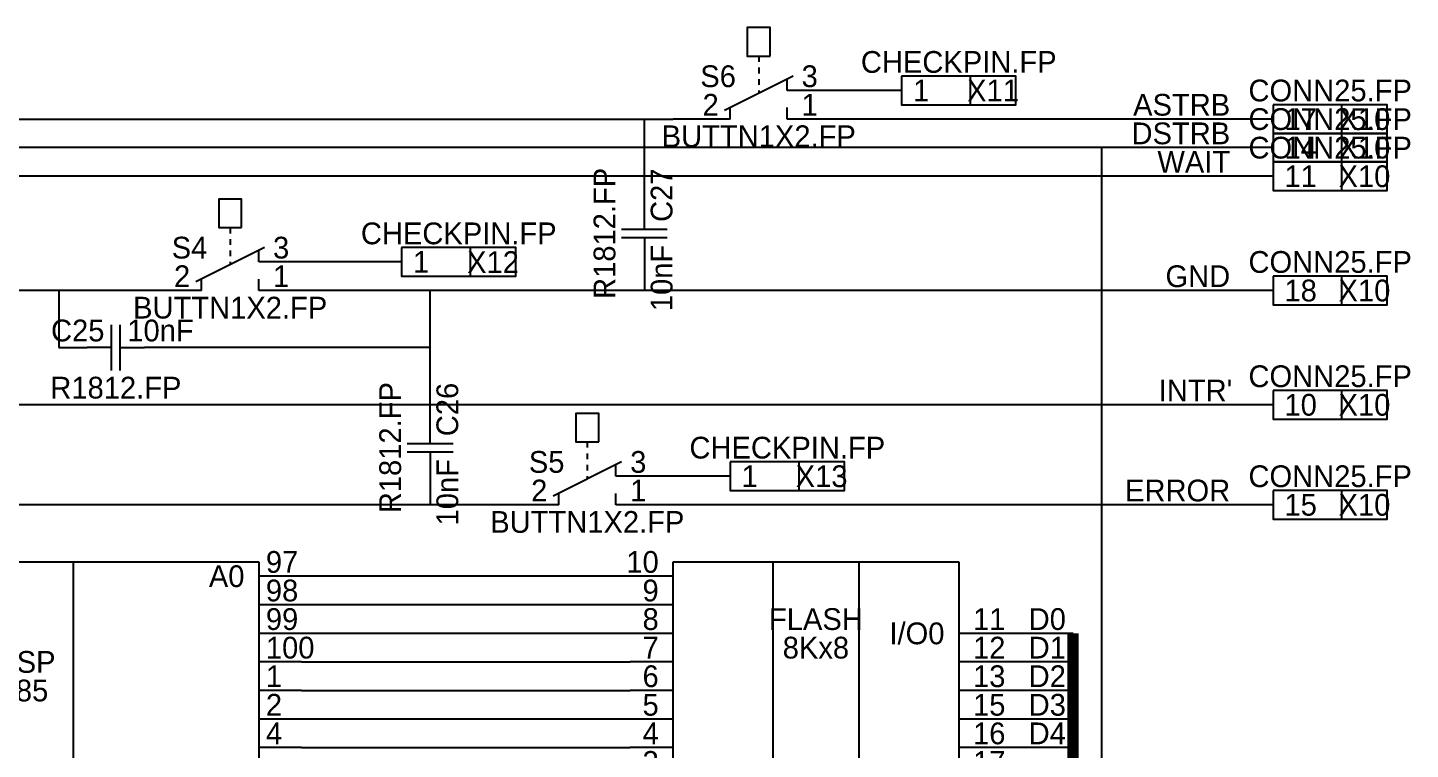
# Model space of a CAD drawing. Extents: x -58.7 to 9.4, y -27 to 10.4.
# Drawn here: x -14.79 to 9.4, y -2.28 to 10.35 of the extents above; entities that cross this region are included whole.
import ezdxf
from ezdxf.enums import TextEntityAlignment as Align

# ---------------------------------------------------------------- set-up
doc = ezdxf.new("R2010")
doc.units = 0
doc.linetypes.add('DASHED', pattern=[0.2, 0.1, -0.1])
doc.layers.get('0').update_dxf_attribs({"color": 1, "linetype": 'CONTINUOUS'})
for name, color, linetype in [('ATTR', 6, 'CONTINUOUS'), ('BUS', 1, 'CONTINUOUS'), ('DEVICE', 5, 'CONTINUOUS'), ('GATE', 2, 'CONTINUOUS'), ('NETNAM', 4, 'CONTINUOUS'), ('PINNAM', 6, 'CONTINUOUS'), ('PINNUM', 1, 'CONTINUOUS'), ('REFDES', 2, 'CONTINUOUS'), ('WIRES', 1, 'CONTINUOUS')]:
    doc.layers.add(name, color=color, linetype=linetype)

# ---------------------------------------------------------------- blocks, each defined once
blk = doc.blocks.new('UN00000172')
at = {"layer": 'WIRES', "linetype": 'CONTINUOUS'}
for p, q in [((-22.75, 8.75), (-4, 8.75)), ((-4, 8.75), (-3.5, 8.75)), ((-4, 7.25), (-4, 8.75))]:
    blk.add_line(p, q, dxfattribs=at)
at = {"flags": 9}
blk.add_attdef('OBJECT', (0, 0), '', height=0.025, dxfattribs=at)
blk = doc.blocks.new('GND')
at = {"layer": 'WIRES', "linetype": 'CONTINUOUS'}
for p, q in [((-4, 6.25), (-4, 5.75)), ((-7.75, 5.75), (-9.75, 5.75)), ((-4, 5.75), (-7.75, 5.75)), ((-7.75, 4.75), (-7.75, 5.75)), ((6.5, 5.75), (-4, 5.75)), ((-7.75, 4.75), (-12.75, 4.75)), ((-7.75, 4), (-7.75, 4.75)), ((-7.75, 3.5), (-7.75, 4))]:
    blk.add_line(p, q, dxfattribs=at)
at = {"flags": 9}
blk.add_attdef('OBJECT', (0, 0), '', height=0.025, dxfattribs=at)
at = {"layer": 'NETNAM'}
blk.add_text('GND', height=0.381, dxfattribs=at).set_placement((6.25, 6), align=Align.MIDDLE_RIGHT)
blk = doc.blocks.new('UN00000161')
at = {"layer": 'WIRES', "linetype": 'CONTINUOUS'}
blk.add_line((-3, 2.5), (-3.5, 2.5), dxfattribs=at)
at = {"flags": 9}
blk.add_attdef('OBJECT', (0, 0), '', height=0.025, dxfattribs=at)
blk = doc.blocks.new('UN00000170')
at = {"layer": 'WIRES', "linetype": 'CONTINUOUS'}
for p, q in [((-14.25, 5.75), (-22, 5.75)), ((-12.75, 5.75), (-14.25, 5.75)), ((-14.25, 5.75), (-14.25, 4.75)), ((-14.25, 4.75), (-13.75, 4.75))]:
    blk.add_line(p, q, dxfattribs=at)
at = {"flags": 9}
blk.add_attdef('OBJECT', (0, 0), '', height=0.025, dxfattribs=at)
blk = doc.blocks.new('WAIT')
at = {"layer": 'WIRES', "linetype": 'CONTINUOUS'}
blk.add_line((6.5, 7.75), (-22.25, 7.75), dxfattribs=at)
at = {"flags": 9}
blk.add_attdef('OBJECT', (0, 0), '', height=0.025, dxfattribs=at)
at = {"layer": 'NETNAM'}
blk.add_text('WAIT', height=0.381, dxfattribs=at).set_placement((6.25, 8), align=Align.MIDDLE_RIGHT)
blk = doc.blocks.new('D1')
at = {"layer": 'WIRES', "linetype": 'CONTINUOUS'}
blk.add_line((3.5, -0.75), (2.25, -0.75), dxfattribs=at)
at = {"flags": 9}
blk.add_attdef('OBJECT', (0, 0), '', height=0.025, dxfattribs=at)
at = {"layer": 'NETNAM'}
blk.add_text('D1', height=0.381, dxfattribs=at).set_placement((3.375, -0.5), align=Align.MIDDLE_RIGHT)
blk = doc.blocks.new('ERROR')
at = {"layer": 'WIRES', "linetype": 'CONTINUOUS'}
blk.add_line((6.5, 2), (-3.5, 2), dxfattribs=at)
at = {"flags": 9}
blk.add_attdef('OBJECT', (0, 0), '', height=0.025, dxfattribs=at)
at = {"layer": 'NETNAM'}
blk.add_text('ERROR', height=0.381, dxfattribs=at).set_placement((6.25, 2.25), align=Align.MIDDLE_RIGHT)
blk = doc.blocks.new('D0')
at = {"layer": 'WIRES', "linetype": 'CONTINUOUS'}
blk.add_line((3.5, -0.25), (2.25, -0.25), dxfattribs=at)
at = {"flags": 9}
blk.add_attdef('OBJECT', (0, 0), '', height=0.025, dxfattribs=at)
at = {"layer": 'NETNAM'}
blk.add_text('D0', height=0.381, dxfattribs=at).set_placement((3.375, 0), align=Align.MIDDLE_RIGHT)
blk = doc.blocks.new('UN00000168')
at = {"layer": 'WIRES', "linetype": 'CONTINUOUS'}
blk.add_line((-8.75, 6.25), (-9.75, 6.25), dxfattribs=at)
at = {"flags": 9}
blk.add_attdef('OBJECT', (0, 0), '', height=0.025, dxfattribs=at)
blk = doc.blocks.new('INTR_')
at = {"layer": 'WIRES', "linetype": 'CONTINUOUS'}
blk.add_line((6.5, 3.75), (-21, 3.75), dxfattribs=at)
at = {"flags": 9}
blk.add_attdef('OBJECT', (0, 0), '', height=0.025, dxfattribs=at)
at = {"layer": 'NETNAM'}
blk.add_text("INTR'", height=0.381, dxfattribs=at).set_placement((5, 4), align=Align.MIDDLE_LEFT)
blk = doc.blocks.new('UN00000068')
at = {"layer": 'WIRES', "linetype": 'CONTINUOUS'}
for p, q in [((-7.75, 2.5), (-7.75, 2)), ((-7.75, 2), (-20.5, 2)), ((-20.5, 2), (-20.5, -1.75)), ((-6.5, 2), (-7.75, 2)), ((-20.5, -1.75), (-20, -1.75))]:
    blk.add_line(p, q, dxfattribs=at)
at = {"flags": 9}
blk.add_attdef('OBJECT', (0, 0), '', height=0.025, dxfattribs=at)
blk = doc.blocks.new('UN00000171')
at = {"layer": 'WIRES', "linetype": 'CONTINUOUS'}
blk.add_line((0, 9.25), (-0.5, 9.25), dxfattribs=at)
at = {"flags": 9}
blk.add_attdef('OBJECT', (0, 0), '', height=0.025, dxfattribs=at)
blk = doc.blocks.new('ASTRB')
at = {"layer": 'WIRES', "linetype": 'CONTINUOUS'}
blk.add_line((6.5, 8.75), (-0.5, 8.75), dxfattribs=at)
at = {"flags": 9}
blk.add_attdef('OBJECT', (0, 0), '', height=0.025, dxfattribs=at)
at = {"layer": 'NETNAM'}
blk.add_text('ASTRB', height=0.381, dxfattribs=at).set_placement((6.25, 9), align=Align.MIDDLE_RIGHT)
blk = doc.blocks.new('UN00000010')
at = {"layer": 'WIRES', "linetype": 'CONTINUOUS'}
blk.add_line((-10, -2.25), (-4.25, -2.25), dxfattribs=at)
at = {"flags": 9}
blk.add_attdef('OBJECT', (0, 0), '', height=0.025, dxfattribs=at)
blk = doc.blocks.new('UN00000009')
at = {"layer": 'WIRES', "linetype": 'CONTINUOUS'}
blk.add_line((-4.25, -1.75), (-10, -1.75), dxfattribs=at)
at = {"flags": 9}
blk.add_attdef('OBJECT', (0, 0), '', height=0.025, dxfattribs=at)
blk = doc.blocks.new('UN00000008')
at = {"layer": 'WIRES', "linetype": 'CONTINUOUS'}
blk.add_line((-10, -1.25), (-4.25, -1.25), dxfattribs=at)
at = {"flags": 9}
blk.add_attdef('OBJECT', (0, 0), '', height=0.025, dxfattribs=at)
blk = doc.blocks.new('UN00000005')
at = {"layer": 'WIRES', "linetype": 'CONTINUOUS'}
blk.add_line((-10, -0.75), (-4.25, -0.75), dxfattribs=at)
at = {"flags": 9}
blk.add_attdef('OBJECT', (0, 0), '', height=0.025, dxfattribs=at)
blk = doc.blocks.new('UN00000004')
at = {"layer": 'WIRES', "linetype": 'CONTINUOUS'}
blk.add_line((-4.25, -0.25), (-10, -0.25), dxfattribs=at)
at = {"flags": 9}
blk.add_attdef('OBJECT', (0, 0), '', height=0.025, dxfattribs=at)
blk = doc.blocks.new('UN00000003')
at = {"layer": 'WIRES', "linetype": 'CONTINUOUS'}
blk.add_line((-4.25, 0.25), (-10, 0.25), dxfattribs=at)
at = {"flags": 9}
blk.add_attdef('OBJECT', (0, 0), '', height=0.025, dxfattribs=at)
blk = doc.blocks.new('UN00000002')
at = {"layer": 'WIRES', "linetype": 'CONTINUOUS'}
blk.add_line((-4.25, 0.75), (-10, 0.75), dxfattribs=at)
at = {"flags": 9}
blk.add_attdef('OBJECT', (0, 0), '', height=0.025, dxfattribs=at)
blk = doc.blocks.new('D3')
at = {"layer": 'WIRES', "linetype": 'CONTINUOUS'}
blk.add_line((3.5, -1.75), (2.25, -1.75), dxfattribs=at)
at = {"flags": 9}
blk.add_attdef('OBJECT', (0, 0), '', height=0.025, dxfattribs=at)
at = {"layer": 'NETNAM'}
blk.add_text('D3', height=0.381, dxfattribs=at).set_placement((3.375, -1.5), align=Align.MIDDLE_RIGHT)
blk = doc.blocks.new('D2')
at = {"layer": 'WIRES', "linetype": 'CONTINUOUS'}
blk.add_line((3.5, -1.25), (2.25, -1.25), dxfattribs=at)
at = {"flags": 9}
blk.add_attdef('OBJECT', (0, 0), '', height=0.025, dxfattribs=at)
at = {"layer": 'NETNAM'}
blk.add_text('D2', height=0.381, dxfattribs=at).set_placement((3.375, -1), align=Align.MIDDLE_RIGHT)
blk = doc.blocks.new('DSTRB')
at = {"layer": 'WIRES', "linetype": 'CONTINUOUS'}
for p, q in [((4, 8.25), (-22.5, 8.25)), ((6.5, 8.25), (4, 8.25)), ((4, 8.25), (4, -25))]:
    blk.add_line(p, q, dxfattribs=at)
at = {"flags": 9}
blk.add_attdef('OBJECT', (0, 0), '', height=0.025, dxfattribs=at)
at = {"layer": 'NETNAM'}
blk.add_text('DSTRB', height=0.381, dxfattribs=at).set_placement((6.25, 8.5), align=Align.MIDDLE_RIGHT)
blk = doc.blocks.new('D4')
at = {"layer": 'WIRES', "linetype": 'CONTINUOUS'}
blk.add_line((3.5, -2.25), (2.25, -2.25), dxfattribs=at)
at = {"flags": 9}
blk.add_attdef('OBJECT', (0, 0), '', height=0.025, dxfattribs=at)
at = {"layer": 'NETNAM'}
blk.add_text('D4', height=0.381, dxfattribs=at).set_placement((3.375, -2), align=Align.MIDDLE_RIGHT)
blk = doc.blocks.new('capacity_T', base_point=(0, 0.4))
at = {"layer": 'GATE', "linetype": 'CONTINUOUS'}
for p, q in [((0.425, 0), (0.425, 0.8)), ((0.575, 0), (0.575, 0.8)), ((0.425, 0.4), (0, 0.4)), ((0.575, 0.4), (1, 0.4))]:
    blk.add_line(p, q, dxfattribs=at)
at = {"flags": 9}
blk.add_attdef('OBJECT', (0, 0), '', height=0.025, dxfattribs=at)
blk = doc.blocks.new('checkpin_T', base_point=(2.5, 0.25))
at = {"layer": 'GATE', "linetype": 'CONTINUOUS'}
for p, q in [((0.8, 0), (0.8, 0.5)), ((2, 0.25), (2.5, 0.25))]:
    blk.add_line(p, q, dxfattribs=at)
blk.add_lwpolyline([(2, 0), (2, 0.5), (0, 0.5), (0, 0)], close=True, dxfattribs=at)
at = {"flags": 9}
blk.add_attdef('OBJECT', (0, 0), '', height=0.025, dxfattribs=at)
blk = doc.blocks.new('buttn1x2_T')
at = {"layer": 'GATE', "linetype": 'DASHED'}
blk.add_line((1.5, 1.1), (1.5, 0.45), dxfattribs=at)
at = {"layer": 'GATE', "linetype": 'CONTINUOUS'}
for p, q in [((2.1, 0.75), (0.9, 0.15)), ((2, 0.5), (2, 0.7)), ((3, 0.5), (2, 0.5)), ((1, 0), (0, 0)), ((1, 0), (1, 0.2)), ((2, 0), (2, 0.2)), ((3, 0), (2, 0))]:
    blk.add_line(p, q, dxfattribs=at)
blk.add_lwpolyline([(1.7, 1.1), (1.7, 1.6), (1.3, 1.6), (1.3, 1.1)], close=True, dxfattribs=at)
at = {"flags": 9}
blk.add_attdef('OBJECT', (0, 0), '', height=0.025, dxfattribs=at)
blk = doc.blocks.new('conn25_T', base_point=(2.5, 0.25))
at = {"layer": 'GATE', "linetype": 'CONTINUOUS'}
for p, q in [((0.8, 0), (0.8, 0.5)), ((2, 0.25), (2.5, 0.25))]:
    blk.add_line(p, q, dxfattribs=at)
blk.add_lwpolyline([(2, 0), (2, 0.5), (0, 0.5), (0, 0)], close=True, dxfattribs=at)
at = {"flags": 9}
blk.add_attdef('OBJECT', (0, 0), '', height=0.025, dxfattribs=at)
blk = doc.blocks.new('at28c64_T', base_point=(0, 8.25))
at = {"layer": 'GATE', "linetype": 'CONTINUOUS'}
for p, q in [((0.75, 1.375), (0.75, 8.5)), ((0.75, 8.5), (5.75, 8.5)), ((2.5, 0), (2.5, 8.5)), ((4, 8.5), (4, 0)), ((5.75, 8.5), (5.75, 0)), ((0.75, 8.25), (0, 8.25)), ((0.75, 7.75), (0, 7.75)), ((0.75, 7.25), (0, 7.25)), ((6.5, 7.25), (5.75, 7.25)), ((0.75, 6.75), (0, 6.75)), ((6.5, 6.75), (5.75, 6.75)), ((0.75, 6.25), (0, 6.25)), ((6.5, 6.25), (5.75, 6.25)), ((0.75, 5.75), (0, 5.75)), ((6.5, 5.75), (5.75, 5.75)), ((0.75, 5.25), (0, 5.25)), ((6.5, 5.25), (5.75, 5.25)), ((0.75, 4.75), (0, 4.75)), ((6.5, 4.75), (5.75, 4.75)), ((0.75, 4.25), (0, 4.25)), ((6.5, 4.25), (5.75, 4.25)), ((0.75, 3.75), (0, 3.75)), ((6.5, 3.75), (5.75, 3.75)), ((0.75, 3.25), (0, 3.25)), ((0.75, 2.75), (0, 2.75)), ((0.75, 2.25), (0, 2.25)), ((2.5, 1.75), (0.75, 1.75)), ((0.625, 1.25), (0, 1.25)), ((6.5, 1.25), (5.75, 1.25)), ((0.75, 0.875), (0.75, 1.125)), ((0.625, 0.75), (0, 0.75)), ((0.75, 0.375), (0.75, 0.625)), ((0.625, 0.25), (0, 0.25)), ((0.75, 0), (0.75, 0.125)), ((5.75, 0), (0.75, 0))]:
    blk.add_line(p, q, dxfattribs=at)
for centre in [(0.75, 1.25), (0.75, 0.75), (0.75, 0.25)]:
    blk.add_circle(centre, 0.125, dxfattribs=at)
at = {"flags": 9}
blk.add_attdef('OBJECT', (0, 0), '', height=0.025, dxfattribs=at)
blk = doc.blocks.new('adsp2185_T', base_point=(0, 23.75))
at = {"layer": 'GATE', "linetype": 'CONTINUOUS'}
for p, q in [((0.75, 26), (9.25, 26)), ((6, 26), (6, 0)), ((9.25, 26), (9.25, 5.875)), ((10, 25.75), (9.25, 25.75)), ((10, 25.25), (9.25, 25.25)), ((10, 24.75), (9.25, 24.75)), ((10, 24.25), (9.25, 24.25)), ((10, 23.75), (9.25, 23.75)), ((10, 23.25), (9.25, 23.25)), ((10, 22.75), (9.25, 22.75))]:
    blk.add_line(p, q, dxfattribs=at)
at = {"flags": 9}
blk.add_attdef('OBJECT', (0, 0), '', height=0.025, dxfattribs=at)

msp = doc.modelspace()

# ---------------------------------------------------------------- linework, layer by layer
at = {"layer": 'BUS', "linetype": 'CONTINUOUS', "const_width": 0.2}
msp.add_lwpolyline([(3.5, -0.25), (3.5, -8.5), (-5, -8.5), (-5, -16.75), (-8.5, -16.75), (-8.5, -10.75)], dxfattribs=at)

# ---------------------------------------------------------------- block references
ref = msp.add_blockref('buttn1x2_T', (-3.5, 8.75))
ref.add_attrib('Pin_Name', '3', dxfattribs={"layer": 'PINNUM', "height": 0.381, "flags": 8}).set_placement((-1.25, 9.5), align=Align.MIDDLE_LEFT)
ref.add_attrib('Pin_Name', '1', dxfattribs={"layer": 'PINNUM', "height": 0.381, "flags": 8}).set_placement((-1.25, 9), align=Align.MIDDLE_LEFT)
ref.add_attrib('Pin_Name', '2', dxfattribs={"layer": 'PINNUM', "height": 0.381, "flags": 8}).set_placement((-2.7, 9), align=Align.MIDDLE_RIGHT)
ref.add_attrib('RefDes', 'S6', dxfattribs={"layer": 'REFDES', "height": 0.381, "flags": 8}).set_placement((-2.4, 9.5), align=Align.MIDDLE_RIGHT)
ref.add_attrib('GFP', 'BUTTN1X2.FP', dxfattribs={"layer": 'ATTR', "height": 0.381, "flags": 8}).set_placement((-2, 8.45), align=Align.MIDDLE)
ref = msp.add_blockref('checkpin_T', (0, 9.25), dxfattribs=dict(rotation=180))
ref.add_attrib('Pin_Name', '1', dxfattribs={"layer": 'PINNUM', "height": 0.381, "flags": 8}).set_placement((0.7, 9.25), align=Align.MIDDLE_LEFT)
ref.add_attrib('RefDes', 'X11', dxfattribs={"layer": 'REFDES', "height": 0.381, "flags": 8}).set_placement((2.1, 9.25), align=Align.MIDDLE)
ref.add_attrib('GFP', 'CHECKPIN.FP', dxfattribs={"layer": 'ATTR', "height": 0.381, "flags": 8}).set_placement((1.5, 9.75), align=Align.MIDDLE)
ref = msp.add_blockref('conn25_T', (6.5, 8.75), dxfattribs=dict(rotation=180))
ref.add_attrib('Pin_Name', '17', dxfattribs={"layer": 'PINNUM', "height": 0.381, "flags": 8}).set_placement((7.2, 8.75), align=Align.MIDDLE_LEFT)
ref.add_attrib('RefDes', 'X10', dxfattribs={"layer": 'REFDES', "height": 0.381, "flags": 8}).set_placement((8.6, 8.75), align=Align.MIDDLE)
ref.add_attrib('GFP', 'CONN25.FP', dxfattribs={"layer": 'ATTR', "height": 0.381, "flags": 8}).set_placement((8, 9.25), align=Align.MIDDLE)
for name in ['UN00000171', 'ASTRB', 'UN00000172', 'DSTRB', 'WAIT', 'GND', 'UN00000168', 'UN00000170', 'INTR_', 'UN00000068', 'UN00000161', 'ERROR', 'UN00000002', 'UN00000003', 'D0', 'UN00000004', 'D1', 'UN00000005', 'D2', 'UN00000008', 'D3', 'UN00000009', 'D4', 'UN00000010']:
    msp.add_blockref(name, (0, 0))
ref = msp.add_blockref('conn25_T', (6.5, 8.25), dxfattribs=dict(rotation=180))
ref.add_attrib('Pin_Name', '14', dxfattribs={"layer": 'PINNUM', "height": 0.381, "flags": 8}).set_placement((7.2, 8.25), align=Align.MIDDLE_LEFT)
ref.add_attrib('RefDes', 'X10', dxfattribs={"layer": 'REFDES', "height": 0.381, "flags": 8}).set_placement((8.6, 8.25), align=Align.MIDDLE)
ref.add_attrib('GFP', 'CONN25.FP', dxfattribs={"layer": 'ATTR', "height": 0.381, "flags": 8}).set_placement((8, 8.75), align=Align.MIDDLE)
ref = msp.add_blockref('conn25_T', (6.5, 7.75), dxfattribs=dict(rotation=180))
ref.add_attrib('Pin_Name', '11', dxfattribs={"layer": 'PINNUM', "height": 0.381, "flags": 8}).set_placement((7.2, 7.75), align=Align.MIDDLE_LEFT)
ref.add_attrib('RefDes', 'X10', dxfattribs={"layer": 'REFDES', "height": 0.381, "flags": 8}).set_placement((8.6, 7.75), align=Align.MIDDLE)
ref.add_attrib('GFP', 'CONN25.FP', dxfattribs={"layer": 'ATTR', "height": 0.381, "flags": 8}).set_placement((8, 8.25), align=Align.MIDDLE)
ref = msp.add_blockref('capacity_T', (-4, 7.25), dxfattribs=dict(rotation=270))
ref.add_attrib('RefDes', 'C27', dxfattribs={"layer": 'REFDES', "height": 0.381, "rotation": 90, "flags": 8}).set_placement((-3.7, 6.95), align=Align.MIDDLE_LEFT)
ref.add_attrib('CVALUE', '10nF', dxfattribs={"layer": 'DEVICE', "height": 0.381, "rotation": 90, "flags": 8}).set_placement((-3.7, 6.55), align=Align.MIDDLE_RIGHT)
ref.add_attrib('GFP', 'R1812.FP', dxfattribs={"layer": 'ATTR', "height": 0.381, "rotation": 90, "flags": 8}).set_placement((-4.7, 6.75), align=Align.MIDDLE)
ref = msp.add_blockref('buttn1x2_T', (-12.75, 5.75))
ref.add_attrib('Pin_Name', '3', dxfattribs={"layer": 'PINNUM', "height": 0.381, "flags": 8}).set_placement((-10.5, 6.5), align=Align.MIDDLE_LEFT)
ref.add_attrib('Pin_Name', '1', dxfattribs={"layer": 'PINNUM', "height": 0.381, "flags": 8}).set_placement((-10.5, 6), align=Align.MIDDLE_LEFT)
ref.add_attrib('Pin_Name', '2', dxfattribs={"layer": 'PINNUM', "height": 0.381, "flags": 8}).set_placement((-11.95, 6), align=Align.MIDDLE_RIGHT)
ref.add_attrib('RefDes', 'S4', dxfattribs={"layer": 'REFDES', "height": 0.381, "flags": 8}).set_placement((-11.65, 6.5), align=Align.MIDDLE_RIGHT)
ref.add_attrib('GFP', 'BUTTN1X2.FP', dxfattribs={"layer": 'ATTR', "height": 0.381, "flags": 8}).set_placement((-11.25, 5.45), align=Align.MIDDLE)
ref = msp.add_blockref('checkpin_T', (-8.75, 6.25), dxfattribs=dict(rotation=180))
ref.add_attrib('Pin_Name', '1', dxfattribs={"layer": 'PINNUM', "height": 0.381, "flags": 8}).set_placement((-8.05, 6.25), align=Align.MIDDLE_LEFT)
ref.add_attrib('RefDes', 'X12', dxfattribs={"layer": 'REFDES', "height": 0.381, "flags": 8}).set_placement((-6.65, 6.25), align=Align.MIDDLE)
ref.add_attrib('GFP', 'CHECKPIN.FP', dxfattribs={"layer": 'ATTR', "height": 0.381, "flags": 8}).set_placement((-7.25, 6.75), align=Align.MIDDLE)
ref = msp.add_blockref('conn25_T', (6.5, 5.75), dxfattribs=dict(rotation=180))
ref.add_attrib('Pin_Name', '18', dxfattribs={"layer": 'PINNUM', "height": 0.381, "flags": 8}).set_placement((7.2, 5.75), align=Align.MIDDLE_LEFT)
ref.add_attrib('RefDes', 'X10', dxfattribs={"layer": 'REFDES', "height": 0.381, "flags": 8}).set_placement((8.6, 5.75), align=Align.MIDDLE)
ref.add_attrib('GFP', 'CONN25.FP', dxfattribs={"layer": 'ATTR', "height": 0.381, "flags": 8}).set_placement((8, 6.25), align=Align.MIDDLE)
ref = msp.add_blockref('capacity_T', (-13.75, 4.75))
ref.add_attrib('RefDes', 'C25', dxfattribs={"layer": 'REFDES', "height": 0.381, "flags": 8}).set_placement((-13.45, 5.05), align=Align.MIDDLE_RIGHT)
ref.add_attrib('CVALUE', '10nF', dxfattribs={"layer": 'DEVICE', "height": 0.381, "flags": 8}).set_placement((-13.05, 5.05), align=Align.MIDDLE_LEFT)
ref.add_attrib('GFP', 'R1812.FP', dxfattribs={"layer": 'ATTR', "height": 0.381, "flags": 8}).set_placement((-13.25, 4.05), align=Align.MIDDLE)
ref = msp.add_blockref('conn25_T', (6.5, 3.75), dxfattribs=dict(rotation=180))
ref.add_attrib('Pin_Name', '10', dxfattribs={"layer": 'PINNUM', "height": 0.381, "flags": 8}).set_placement((7.2, 3.75), align=Align.MIDDLE_LEFT)
ref.add_attrib('RefDes', 'X10', dxfattribs={"layer": 'REFDES', "height": 0.381, "flags": 8}).set_placement((8.6, 3.75), align=Align.MIDDLE)
ref.add_attrib('GFP', 'CONN25.FP', dxfattribs={"layer": 'ATTR', "height": 0.381, "flags": 8}).set_placement((8, 4.25), align=Align.MIDDLE)
ref = msp.add_blockref('capacity_T', (-7.75, 3.5), dxfattribs=dict(rotation=270))
ref.add_attrib('RefDes', 'C26', dxfattribs={"layer": 'REFDES', "height": 0.381, "rotation": 90, "flags": 8}).set_placement((-7.45, 3.2), align=Align.MIDDLE_LEFT)
ref.add_attrib('CVALUE', '10nF', dxfattribs={"layer": 'DEVICE', "height": 0.381, "rotation": 90, "flags": 8}).set_placement((-7.45, 2.8), align=Align.MIDDLE_RIGHT)
ref.add_attrib('GFP', 'R1812.FP', dxfattribs={"layer": 'ATTR', "height": 0.381, "rotation": 90, "flags": 8}).set_placement((-8.45, 3), align=Align.MIDDLE)
ref = msp.add_blockref('buttn1x2_T', (-6.5, 2))
ref.add_attrib('Pin_Name', '3', dxfattribs={"layer": 'PINNUM', "height": 0.381, "flags": 8}).set_placement((-4.25, 2.75), align=Align.MIDDLE_LEFT)
ref.add_attrib('Pin_Name', '1', dxfattribs={"layer": 'PINNUM', "height": 0.381, "flags": 8}).set_placement((-4.25, 2.25), align=Align.MIDDLE_LEFT)
ref.add_attrib('Pin_Name', '2', dxfattribs={"layer": 'PINNUM', "height": 0.381, "flags": 8}).set_placement((-5.7, 2.25), align=Align.MIDDLE_RIGHT)
ref.add_attrib('RefDes', 'S5', dxfattribs={"layer": 'REFDES', "height": 0.381, "flags": 8}).set_placement((-5.4, 2.75), align=Align.MIDDLE_RIGHT)
ref.add_attrib('GFP', 'BUTTN1X2.FP', dxfattribs={"layer": 'ATTR', "height": 0.381, "flags": 8}).set_placement((-5, 1.7), align=Align.MIDDLE)
ref = msp.add_blockref('checkpin_T', (-3, 2.5), dxfattribs=dict(rotation=180))
ref.add_attrib('Pin_Name', '1', dxfattribs={"layer": 'PINNUM', "height": 0.381, "flags": 8}).set_placement((-2.3, 2.5), align=Align.MIDDLE_LEFT)
ref.add_attrib('RefDes', 'X13', dxfattribs={"layer": 'REFDES', "height": 0.381, "flags": 8}).set_placement((-0.9, 2.5), align=Align.MIDDLE)
ref.add_attrib('GFP', 'CHECKPIN.FP', dxfattribs={"layer": 'ATTR', "height": 0.381, "flags": 8}).set_placement((-1.5, 3), align=Align.MIDDLE)
ref = msp.add_blockref('conn25_T', (6.5, 2), dxfattribs=dict(rotation=180))
ref.add_attrib('Pin_Name', '15', dxfattribs={"layer": 'PINNUM', "height": 0.381, "flags": 8}).set_placement((7.2, 2), align=Align.MIDDLE_LEFT)
ref.add_attrib('RefDes', 'X10', dxfattribs={"layer": 'REFDES', "height": 0.381, "flags": 8}).set_placement((8.6, 2), align=Align.MIDDLE)
ref.add_attrib('GFP', 'CONN25.FP', dxfattribs={"layer": 'ATTR', "height": 0.381, "flags": 8}).set_placement((8, 2.5), align=Align.MIDDLE)
ref = msp.add_blockref('adsp2185_T', (-20, -1.25))
ref.add_attrib('TEXT', 'A0', dxfattribs={"layer": 'PINNAM', "height": 0.381, "flags": 8}).set_placement((-11, 0.75), align=Align.MIDDLE_RIGHT)
ref.add_attrib('TEXT', 'ADSP', dxfattribs={"layer": 'GATE', "height": 0.381, "flags": 8}).set_placement((-15, -0.75), align=Align.MIDDLE)
ref.add_attrib('TEXT', '2185', dxfattribs={"layer": 'GATE', "height": 0.381, "flags": 8}).set_placement((-15, -1.25), align=Align.MIDDLE)
ref.add_attrib('Pin_Name', '4', dxfattribs={"layer": 'PINNUM', "height": 0.381, "flags": 8}).set_placement((-10.625, -2), align=Align.MIDDLE_LEFT)
ref.add_attrib('Pin_Name', '2', dxfattribs={"layer": 'PINNUM', "height": 0.381, "flags": 8}).set_placement((-10.625, -1.5), align=Align.MIDDLE_LEFT)
ref.add_attrib('Pin_Name', '1', dxfattribs={"layer": 'PINNUM', "height": 0.381, "flags": 8}).set_placement((-10.625, -1), align=Align.MIDDLE_LEFT)
ref.add_attrib('Pin_Name', '100', dxfattribs={"layer": 'PINNUM', "height": 0.381, "flags": 8}).set_placement((-10.625, -0.5), align=Align.MIDDLE_LEFT)
ref.add_attrib('Pin_Name', '99', dxfattribs={"layer": 'PINNUM', "height": 0.381, "flags": 8}).set_placement((-10.625, 0), align=Align.MIDDLE_LEFT)
ref.add_attrib('Pin_Name', '98', dxfattribs={"layer": 'PINNUM', "height": 0.381, "flags": 8}).set_placement((-10.625, 0.5), align=Align.MIDDLE_LEFT)
ref.add_attrib('Pin_Name', '97', dxfattribs={"layer": 'PINNUM', "height": 0.381, "flags": 8}).set_placement((-10.625, 1), align=Align.MIDDLE_LEFT)
ref = msp.add_blockref('at28c64_T', (-4.25, 0.75))
ref.add_attrib('TEXT', 'I/O0', dxfattribs={"layer": 'PINNAM', "height": 0.381, "flags": 8}).set_placement((1.25, -0.25), align=Align.MIDDLE_RIGHT)
ref.add_attrib('TEXT', 'AT28C64', dxfattribs={"layer": 'DEVICE', "height": 0.381, "flags": 8}).set_placement((-1, -7.75), align=Align.MIDDLE)
ref.add_attrib('TEXT', 'FLASH', dxfattribs={"layer": 'GATE', "height": 0.381, "flags": 8}).set_placement((-1, 0), align=Align.MIDDLE)
ref.add_attrib('TEXT', '8Kx8', dxfattribs={"layer": 'GATE', "height": 0.381, "flags": 8}).set_placement((-1, -0.5), align=Align.MIDDLE)
ref.add_attrib('Pin_Name', '20', dxfattribs={"layer": 'PINNUM', "height": 0.381, "flags": 8}).set_placement((-3.75, -7), align=Align.MIDDLE_RIGHT)
ref.add_attrib('Pin_Name', '22', dxfattribs={"layer": 'PINNUM', "height": 0.381, "flags": 8}).set_placement((-3.75, -6.5), align=Align.MIDDLE_RIGHT)
ref.add_attrib('Pin_Name', '27', dxfattribs={"layer": 'PINNUM', "height": 0.381, "flags": 8}).set_placement((-3.75, -6), align=Align.MIDDLE_RIGHT)
ref.add_attrib('Pin_Name', '2', dxfattribs={"layer": 'PINNUM', "height": 0.381, "flags": 8}).set_placement((-3.75, -5), align=Align.MIDDLE_RIGHT)
ref.add_attrib('Pin_Name', '23', dxfattribs={"layer": 'PINNUM', "height": 0.381, "flags": 8}).set_placement((-3.75, -4.5), align=Align.MIDDLE_RIGHT)
ref.add_attrib('Pin_Name', '21', dxfattribs={"layer": 'PINNUM', "height": 0.381, "flags": 8}).set_placement((-3.75, -4), align=Align.MIDDLE_RIGHT)
ref.add_attrib('Pin_Name', '24', dxfattribs={"layer": 'PINNUM', "height": 0.381, "flags": 8}).set_placement((-3.75, -3.5), align=Align.MIDDLE_RIGHT)
ref.add_attrib('Pin_Name', '25', dxfattribs={"layer": 'PINNUM', "height": 0.381, "flags": 8}).set_placement((-3.75, -3), align=Align.MIDDLE_RIGHT)
ref.add_attrib('Pin_Name', '3', dxfattribs={"layer": 'PINNUM', "height": 0.381, "flags": 8}).set_placement((-3.75, -2.5), align=Align.MIDDLE_RIGHT)
ref.add_attrib('Pin_Name', '4', dxfattribs={"layer": 'PINNUM', "height": 0.381, "flags": 8}).set_placement((-3.75, -2), align=Align.MIDDLE_RIGHT)
ref.add_attrib('Pin_Name', '5', dxfattribs={"layer": 'PINNUM', "height": 0.381, "flags": 8}).set_placement((-3.75, -1.5), align=Align.MIDDLE_RIGHT)
ref.add_attrib('Pin_Name', '6', dxfattribs={"layer": 'PINNUM', "height": 0.381, "flags": 8}).set_placement((-3.75, -1), align=Align.MIDDLE_RIGHT)
ref.add_attrib('Pin_Name', '7', dxfattribs={"layer": 'PINNUM', "height": 0.381, "flags": 8}).set_placement((-3.75, -0.5), align=Align.MIDDLE_RIGHT)
ref.add_attrib('Pin_Name', '8', dxfattribs={"layer": 'PINNUM', "height": 0.381, "flags": 8}).set_placement((-3.75, 0), align=Align.MIDDLE_RIGHT)
ref.add_attrib('Pin_Name', '9', dxfattribs={"layer": 'PINNUM', "height": 0.381, "flags": 8}).set_placement((-3.75, 0.5), align=Align.MIDDLE_RIGHT)
ref.add_attrib('Pin_Name', '10', dxfattribs={"layer": 'PINNUM', "height": 0.381, "flags": 8}).set_placement((-3.75, 1), align=Align.MIDDLE_RIGHT)
ref.add_attrib('Pin_Name', '1', dxfattribs={"layer": 'PINNUM', "height": 0.381, "flags": 8}).set_placement((1.75, -6), align=Align.MIDDLE_LEFT)
ref.add_attrib('Pin_Name', '19', dxfattribs={"layer": 'PINNUM', "height": 0.381, "flags": 8}).set_placement((1.75, -3.5), align=Align.MIDDLE_LEFT)
ref.add_attrib('Pin_Name', '18', dxfattribs={"layer": 'PINNUM', "height": 0.381, "flags": 8}).set_placement((1.75, -3), align=Align.MIDDLE_LEFT)
ref.add_attrib('Pin_Name', '17', dxfattribs={"layer": 'PINNUM', "height": 0.381, "flags": 8}).set_placement((1.75, -2.5), align=Align.MIDDLE_LEFT)
ref.add_attrib('Pin_Name', '16', dxfattribs={"layer": 'PINNUM', "height": 0.381, "flags": 8}).set_placement((1.75, -2), align=Align.MIDDLE_LEFT)
ref.add_attrib('Pin_Name', '15', dxfattribs={"layer": 'PINNUM', "height": 0.381, "flags": 8}).set_placement((1.75, -1.5), align=Align.MIDDLE_LEFT)
ref.add_attrib('Pin_Name', '13', dxfattribs={"layer": 'PINNUM', "height": 0.381, "flags": 8}).set_placement((1.75, -1), align=Align.MIDDLE_LEFT)
ref.add_attrib('Pin_Name', '12', dxfattribs={"layer": 'PINNUM', "height": 0.381, "flags": 8}).set_placement((1.75, -0.5), align=Align.MIDDLE_LEFT)
ref.add_attrib('Pin_Name', '11', dxfattribs={"layer": 'PINNUM', "height": 0.381, "flags": 8}).set_placement((1.75, 0), align=Align.MIDDLE_LEFT)
ref.add_attrib('RefDes', 'D13', dxfattribs={"layer": 'REFDES', "height": 0.381, "flags": 8}).set_placement((-1, -7), align=Align.MIDDLE)
ref.add_attrib('SPP1', 'AT28C64', dxfattribs={"layer": 'ATTR', "height": 0.381, "flags": 8}).set_placement((-1, -8.25), align=Align.MIDDLE)
ref.add_attrib('PRT', 'AT28C64.PRT', dxfattribs={"layer": 'ATTR', "height": 0.381, "flags": 8}).set_placement((-1, -8.75), align=Align.MIDDLE)
ref.add_attrib('FP', 'DIP28.FP', dxfattribs={"layer": 'ATTR', "height": 0.381, "flags": 8}).set_placement((-1, -9.25), align=Align.MIDDLE)
ref.add_attrib('PWGD', '(14=GND,28=+5V)', dxfattribs={"layer": 'ATTR', "height": 0.381, "flags": 8}).set_placement((-1, -9.75), align=Align.MIDDLE)

doc.saveas('drawing.dxf')
